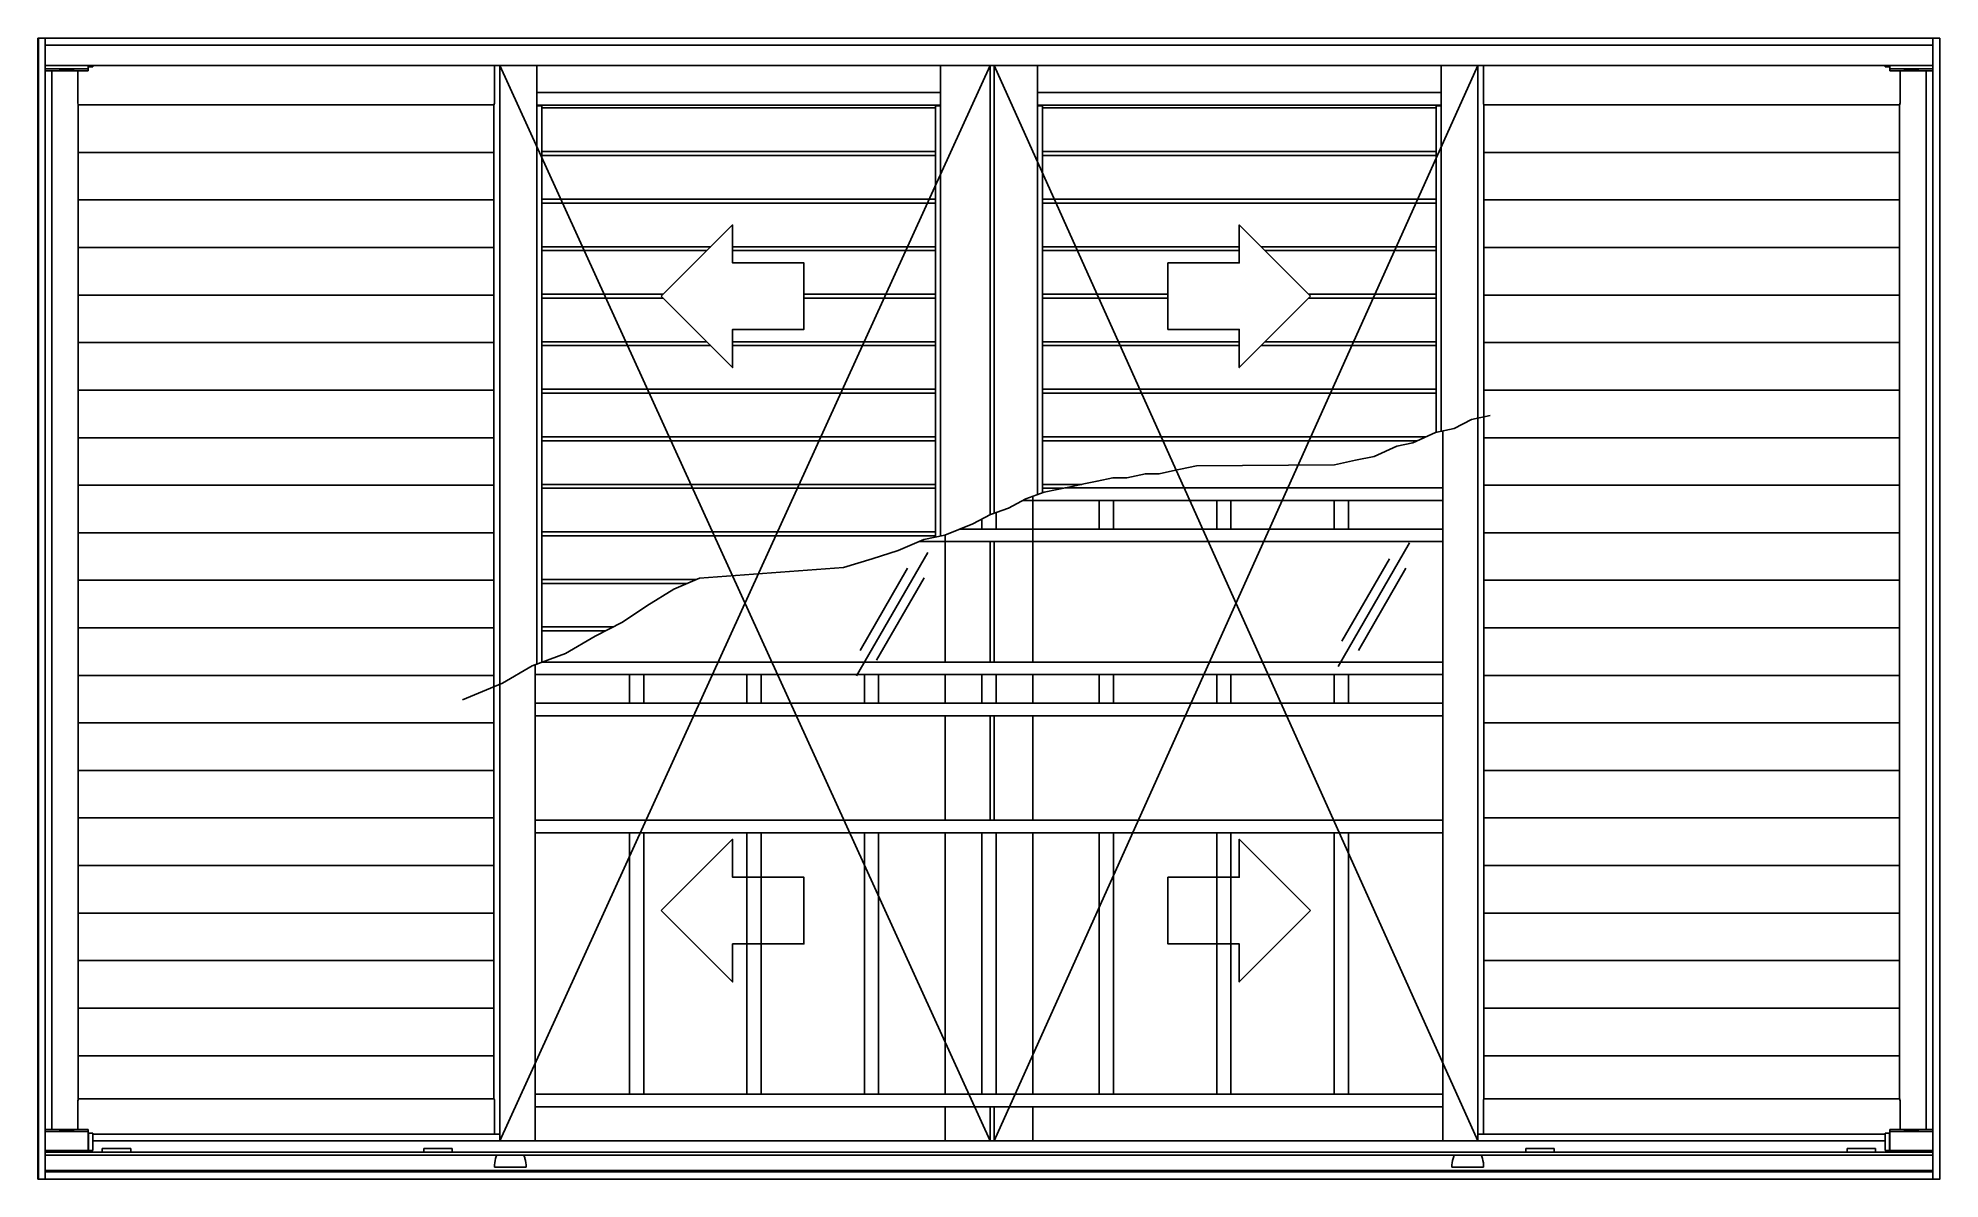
# Model space of a CAD drawing. Header units: millimetres. Extents: x 444.89 to 446.89, y 1042.67 to 1043.87.
import ezdxf

# ---------------------------------------------------------------- set-up
doc = ezdxf.new("R2010")
doc.units = ezdxf.units.MM
doc.header["$LTSCALE"] = 0.5
doc.layers.add('Gravia_Janelas', color=1, linetype='Continuous')

msp = doc.modelspace()

# ---------------------------------------------------------------- linework, layer by layer
at = {"layer": 'Gravia_Janelas'}
for p, q in [((444.8886, 1043.8746), (444.889, 1043.8746)), ((444.8886, 1043.8746), (444.8886, 1042.6746)), ((444.8958, 1043.8746), (444.889, 1043.8746)), ((444.8958, 1043.8746), (444.8962, 1043.8746)), ((444.8962, 1043.8742), (444.8962, 1043.8746)), ((446.881, 1043.8746), (444.8962, 1043.8746)), ((444.8962, 1043.8742), (444.8962, 1043.8674)), ((444.8962, 1043.867), (444.8962, 1043.8674)), ((446.881, 1043.867), (444.8962, 1043.867)), ((444.8962, 1043.867), (444.8962, 1042.6822)), ((446.881, 1043.8746), (446.881, 1043.8742)), ((446.8814, 1043.8746), (446.881, 1043.8746)), ((446.881, 1043.8674), (446.881, 1043.8742)), ((446.881, 1043.8674), (446.881, 1043.867)), ((446.881, 1043.867), (446.881, 1042.6822)), ((446.8814, 1043.8746), (446.8882, 1043.8746)), ((446.8886, 1043.8746), (446.8882, 1043.8746)), ((446.8886, 1043.8746), (446.8886, 1042.6746)), ((444.8962, 1043.8456), (446.881, 1043.8456)), ((444.8962, 1043.8422), (444.9412, 1043.8422)), ((444.8962, 1043.8402), (444.9107, 1043.8402)), ((444.9032, 1042.7267), (444.9032, 1043.8402)), ((444.9107, 1043.8408), (444.9267, 1043.8408)), ((444.9107, 1043.8402), (444.9107, 1043.8408)), ((444.9267, 1043.8408), (444.9107, 1043.8408)), ((444.9107, 1043.8408), (444.9107, 1043.8402)), ((444.9267, 1043.8402), (444.9107, 1043.8402)), ((444.9267, 1043.8408), (444.9267, 1043.8402)), ((444.9267, 1043.8408), (444.9267, 1043.8402)), ((444.9267, 1043.8402), (444.9412, 1043.8402)), ((444.9412, 1043.8422), (444.9412, 1043.8456)), ((444.9412, 1043.8442), (444.9417, 1043.8442)), ((444.9412, 1043.8402), (444.9412, 1043.8422)), ((444.9417, 1043.8456), (444.9417, 1043.8442)), ((444.9417, 1043.8442), (444.9442, 1043.8442)), ((444.9462, 1043.8442), (444.9442, 1043.8442)), ((444.9462, 1043.8442), (444.9462, 1043.8456)), ((445.3688, 1043.8456), (445.3688, 1043.8073)), ((445.3744, 1043.8456), (445.8898, 1042.7147)), ((445.3744, 1043.8456), (445.3744, 1042.7147)), ((445.413, 1043.8456), (445.413, 1043.216)), ((445.8377, 1043.3508), (445.8377, 1043.8456)), ((445.8898, 1043.3733), (445.8898, 1043.8456)), ((445.8941, 1043.8456), (445.8941, 1043.3749)), ((446.4028, 1043.8456), (445.8941, 1042.7147)), ((445.9396, 1043.8456), (445.9396, 1043.3944)), ((446.3643, 1043.4611), (446.3643, 1043.8456)), ((446.4028, 1042.7147), (446.4028, 1043.8456)), ((446.831, 1043.8456), (446.831, 1043.8442)), ((446.833, 1043.8442), (446.831, 1043.8442)), ((446.833, 1043.8442), (446.8355, 1043.8442)), ((446.8355, 1043.8456), (446.8355, 1043.8442)), ((446.8355, 1043.8442), (446.836, 1043.8442)), ((446.836, 1043.8422), (446.836, 1043.8456)), ((446.836, 1043.8402), (446.836, 1043.8422)), ((446.836, 1043.8422), (446.881, 1043.8422)), ((446.836, 1043.8402), (446.8505, 1043.8402)), ((446.8505, 1043.8408), (446.8665, 1043.8408)), ((446.8505, 1043.8402), (446.8505, 1043.8408)), ((446.8665, 1043.8408), (446.8505, 1043.8408)), ((446.8505, 1043.8408), (446.8505, 1043.8402)), ((446.8665, 1043.8402), (446.8505, 1043.8402)), ((446.8665, 1043.8408), (446.8665, 1043.8402)), ((446.8665, 1043.8408), (446.8665, 1043.8402)), ((446.8665, 1043.8402), (446.881, 1043.8402)), ((446.874, 1043.8402), (446.874, 1042.7267)), ((444.931, 1042.7588), (444.931, 1043.8045)), ((445.3681, 1042.7588), (445.3681, 1043.8045)), ((445.413, 1043.8175), (445.8377, 1043.8175)), ((445.413, 1043.804), (445.8377, 1043.804)), ((445.4183, 1043.8035), (445.413, 1043.8035)), ((445.4183, 1043.804), (445.4183, 1043.8011)), ((445.4183, 1043.8011), (445.4183, 1043.8002)), ((445.4183, 1043.8011), (445.8324, 1043.8011)), ((445.4183, 1043.7972), (445.4183, 1043.8002)), ((445.8324, 1043.8011), (445.8324, 1043.804)), ((445.8377, 1043.8035), (445.8324, 1043.8035)), ((445.8324, 1043.8002), (445.8324, 1043.8011)), ((445.8324, 1043.8002), (445.8324, 1043.7972)), ((445.9396, 1043.8175), (446.3643, 1043.8175)), ((445.9396, 1043.804), (446.3643, 1043.804)), ((445.9449, 1043.8035), (445.9396, 1043.8035)), ((445.9449, 1043.804), (445.9449, 1043.8011)), ((445.9449, 1043.8011), (445.9449, 1043.8002)), ((445.9449, 1043.8011), (446.359, 1043.8011)), ((445.9449, 1043.7972), (445.9449, 1043.8002)), ((446.359, 1043.8011), (446.359, 1043.804)), ((446.3643, 1043.8035), (446.359, 1043.8035)), ((446.359, 1043.8002), (446.359, 1043.8011)), ((446.359, 1043.8002), (446.359, 1043.7972)), ((446.4091, 1042.7588), (446.4091, 1043.8045)), ((446.8462, 1042.7588), (446.8462, 1043.8045)), ((445.4183, 1043.7972), (445.4183, 1043.6582)), ((445.8324, 1043.6582), (445.8324, 1043.7972)), ((445.9449, 1043.7972), (445.9449, 1043.6582)), ((446.359, 1043.6582), (446.359, 1043.7972)), ((444.931, 1043.7543), (445.3681, 1043.7543)), ((445.4183, 1043.7552), (445.8324, 1043.7552)), ((445.4183, 1043.7511), (445.8324, 1043.7511)), ((445.9449, 1043.7552), (446.359, 1043.7552)), ((445.9449, 1043.7511), (446.359, 1043.7511)), ((446.4091, 1043.7543), (446.8462, 1043.7543)), ((444.931, 1043.7043), (445.3681, 1043.7043)), ((445.4183, 1043.7052), (445.8324, 1043.7052)), ((445.4183, 1043.7011), (445.8324, 1043.7011)), ((445.9449, 1043.7052), (446.359, 1043.7052)), ((445.9449, 1043.7011), (446.359, 1043.7011)), ((446.4091, 1043.7043), (446.8462, 1043.7043)), ((444.931, 1043.6543), (445.3681, 1043.6543)), ((445.4183, 1043.6552), (445.4183, 1043.6582)), ((445.4183, 1043.6552), (445.4183, 1043.6511)), ((445.4183, 1043.6552), (445.5961, 1043.6552)), ((445.4183, 1043.6511), (445.4183, 1043.6502)), ((445.4183, 1043.6511), (445.592, 1043.6511)), ((445.4183, 1043.6472), (445.4183, 1043.6502)), ((445.4183, 1043.6472), (445.4183, 1043.6082)), ((445.619, 1043.6552), (445.8324, 1043.6552)), ((445.619, 1043.6511), (445.8324, 1043.6511)), ((445.8324, 1043.6582), (445.8324, 1043.6552)), ((445.8324, 1043.6511), (445.8324, 1043.6552)), ((445.8324, 1043.6502), (445.8324, 1043.6511)), ((445.8324, 1043.6502), (445.8324, 1043.6472)), ((445.8324, 1043.6082), (445.8324, 1043.6472)), ((445.9449, 1043.6552), (445.9449, 1043.6582)), ((445.9449, 1043.6552), (445.9449, 1043.6511)), ((445.9449, 1043.6552), (446.1518, 1043.6552)), ((445.9449, 1043.6511), (445.9449, 1043.6502)), ((445.9449, 1043.6511), (446.1518, 1043.6511)), ((445.9449, 1043.6472), (445.9449, 1043.6502)), ((445.9449, 1043.6472), (445.9449, 1043.6082)), ((446.1748, 1043.6552), (446.359, 1043.6552)), ((446.1789, 1043.6511), (446.359, 1043.6511)), ((446.359, 1043.6582), (446.359, 1043.6552)), ((446.359, 1043.6511), (446.359, 1043.6552)), ((446.359, 1043.6502), (446.359, 1043.6511)), ((446.359, 1043.6502), (446.359, 1043.6472)), ((446.359, 1043.6082), (446.359, 1043.6472)), ((446.4091, 1043.6543), (446.8462, 1043.6543)), ((444.931, 1043.6043), (445.3681, 1043.6043)), ((445.4183, 1043.6052), (445.4183, 1043.6082)), ((445.4183, 1043.6052), (445.4183, 1043.6011)), ((445.4183, 1043.6052), (445.5461, 1043.6052)), ((445.4183, 1043.6011), (445.4183, 1043.6002)), ((445.4183, 1043.6011), (445.5461, 1043.6011)), ((445.4183, 1043.5972), (445.4183, 1043.6002)), ((445.694, 1043.6052), (445.8324, 1043.6052)), ((445.694, 1043.6011), (445.8324, 1043.6011)), ((445.8324, 1043.6082), (445.8324, 1043.6052)), ((445.8324, 1043.6011), (445.8324, 1043.6052)), ((445.8324, 1043.6002), (445.8324, 1043.6011)), ((445.8324, 1043.6002), (445.8324, 1043.5972)), ((445.9449, 1043.6052), (445.9449, 1043.6082)), ((445.9449, 1043.6052), (445.9449, 1043.6011)), ((445.9449, 1043.6052), (446.0768, 1043.6052)), ((445.9449, 1043.6011), (445.9449, 1043.6002)), ((445.9449, 1043.6011), (446.0768, 1043.6011)), ((445.9449, 1043.5972), (445.9449, 1043.6002)), ((446.2248, 1043.6052), (446.359, 1043.6052)), ((446.2248, 1043.6011), (446.359, 1043.6011)), ((446.359, 1043.6082), (446.359, 1043.6052)), ((446.359, 1043.6011), (446.359, 1043.6052)), ((446.359, 1043.6002), (446.359, 1043.6011)), ((446.359, 1043.6002), (446.359, 1043.5972)), ((446.4091, 1043.6043), (446.8462, 1043.6043)), ((445.4183, 1043.5972), (445.4183, 1043.5582)), ((445.8324, 1043.5582), (445.8324, 1043.5972)), ((445.9449, 1043.5972), (445.9449, 1043.5582)), ((446.359, 1043.5582), (446.359, 1043.5972)), ((444.931, 1043.5543), (445.3681, 1043.5543)), ((445.4183, 1043.5552), (445.4183, 1043.5582)), ((445.4183, 1043.5552), (445.4183, 1043.5511)), ((445.4183, 1043.5552), (445.592, 1043.5552)), ((445.4183, 1043.5511), (445.4183, 1043.5502)), ((445.4183, 1043.5511), (445.5961, 1043.5511)), ((445.4183, 1043.5472), (445.4183, 1043.5502)), ((445.4183, 1043.5472), (445.4183, 1043.5082)), ((445.619, 1043.5552), (445.8324, 1043.5552)), ((445.619, 1043.5511), (445.8324, 1043.5511)), ((445.8324, 1043.5582), (445.8324, 1043.5552)), ((445.8324, 1043.5511), (445.8324, 1043.5552)), ((445.8324, 1043.5502), (445.8324, 1043.5511)), ((445.8324, 1043.5502), (445.8324, 1043.5472)), ((445.8324, 1043.5082), (445.8324, 1043.5472)), ((445.9449, 1043.5552), (445.9449, 1043.5582)), ((445.9449, 1043.5552), (445.9449, 1043.5511)), ((445.9449, 1043.5552), (446.1518, 1043.5552)), ((445.9449, 1043.5511), (445.9449, 1043.5502)), ((445.9449, 1043.5511), (446.1518, 1043.5511)), ((445.9449, 1043.5472), (445.9449, 1043.5502)), ((445.9449, 1043.5472), (445.9449, 1043.5082)), ((446.1748, 1043.5511), (446.359, 1043.5511)), ((446.1789, 1043.5552), (446.359, 1043.5552)), ((446.359, 1043.5582), (446.359, 1043.5552)), ((446.359, 1043.5511), (446.359, 1043.5552)), ((446.359, 1043.5502), (446.359, 1043.5511)), ((446.359, 1043.5502), (446.359, 1043.5472)), ((446.359, 1043.5082), (446.359, 1043.5472)), ((446.4091, 1043.5543), (446.8462, 1043.5543)), ((444.931, 1043.5043), (445.3681, 1043.5043)), ((445.4183, 1043.5052), (445.4183, 1043.5082)), ((445.4183, 1043.5052), (445.4183, 1043.5011)), ((445.4183, 1043.5052), (445.8324, 1043.5052)), ((445.4183, 1043.5011), (445.4183, 1043.5002)), ((445.4183, 1043.5011), (445.8324, 1043.5011)), ((445.4183, 1043.4972), (445.4183, 1043.5002)), ((445.8324, 1043.5082), (445.8324, 1043.5052)), ((445.8324, 1043.5011), (445.8324, 1043.5052)), ((445.8324, 1043.5002), (445.8324, 1043.5011)), ((445.8324, 1043.5002), (445.8324, 1043.4972)), ((445.9449, 1043.5052), (445.9449, 1043.5082)), ((445.9449, 1043.5052), (445.9449, 1043.5011)), ((445.9449, 1043.5052), (446.359, 1043.5052)), ((445.9449, 1043.5011), (445.9449, 1043.5002)), ((445.9449, 1043.5011), (446.359, 1043.5011)), ((445.9449, 1043.4972), (445.9449, 1043.5002)), ((446.359, 1043.5082), (446.359, 1043.5052)), ((446.359, 1043.5011), (446.359, 1043.5052)), ((446.359, 1043.5002), (446.359, 1043.5011)), ((446.359, 1043.5002), (446.359, 1043.4972)), ((446.4091, 1043.5043), (446.8462, 1043.5043)), ((445.4183, 1043.4972), (445.4183, 1043.4582)), ((445.8324, 1043.4582), (445.8324, 1043.4972)), ((445.9449, 1043.4972), (445.9449, 1043.4582)), ((446.359, 1043.46), (446.359, 1043.4972)), ((446.3659, 1043.4614), (446.3659, 1042.7608)), ((444.931, 1043.4543), (445.3681, 1043.4543)), ((445.4183, 1043.4552), (445.4183, 1043.4582)), ((445.4183, 1043.4552), (445.4183, 1043.4511)), ((445.4183, 1043.4552), (445.8324, 1043.4552)), ((445.4183, 1043.4511), (445.4183, 1043.4502)), ((445.4183, 1043.4511), (445.8324, 1043.4511)), ((445.4183, 1043.4472), (445.4183, 1043.4502)), ((445.4183, 1043.4472), (445.4183, 1043.4082)), ((445.8324, 1043.4582), (445.8324, 1043.4552)), ((445.8324, 1043.4511), (445.8324, 1043.4552)), ((445.8324, 1043.4502), (445.8324, 1043.4511)), ((445.8324, 1043.4502), (445.8324, 1043.4472)), ((445.8324, 1043.4082), (445.8324, 1043.4472)), ((445.9449, 1043.4552), (445.9449, 1043.4582)), ((445.9449, 1043.4552), (445.9449, 1043.4511)), ((445.9449, 1043.4552), (446.348, 1043.4552)), ((445.9449, 1043.4511), (445.9449, 1043.4502)), ((445.9449, 1043.4511), (446.339, 1043.4511)), ((445.9449, 1043.4472), (445.9449, 1043.4502)), ((445.9449, 1043.4472), (445.9449, 1043.4082)), ((446.4091, 1043.4543), (446.8462, 1043.4543)), ((444.931, 1043.4043), (445.3681, 1043.4043)), ((445.4183, 1043.4052), (445.4183, 1043.4082)), ((445.4183, 1043.4052), (445.4183, 1043.4011)), ((445.4183, 1043.4052), (445.8324, 1043.4052)), ((445.4183, 1043.4011), (445.4183, 1043.4002)), ((445.4183, 1043.4011), (445.8324, 1043.4011)), ((445.4183, 1043.3972), (445.4183, 1043.4002)), ((445.8324, 1043.4082), (445.8324, 1043.4052)), ((445.8324, 1043.4011), (445.8324, 1043.4052)), ((445.8324, 1043.4002), (445.8324, 1043.4011)), ((445.8324, 1043.4002), (445.8324, 1043.3972)), ((445.9449, 1043.4052), (445.9449, 1043.4082)), ((445.9449, 1043.4052), (445.9449, 1043.4011)), ((445.9449, 1043.4052), (445.9862, 1043.4052)), ((445.9449, 1043.4011), (445.9449, 1043.4002)), ((445.9449, 1043.4011), (445.9666, 1043.4011)), ((445.9449, 1043.3972), (445.9449, 1043.4002)), ((445.9683, 1043.4014), (446.3659, 1043.4014)), ((446.4091, 1043.4043), (446.8462, 1043.4043)), ((445.4183, 1043.3972), (445.4183, 1043.3582)), ((445.8324, 1043.3582), (445.8324, 1043.3972)), ((445.9242, 1043.3882), (446.3659, 1043.3882)), ((445.9348, 1043.3927), (445.9348, 1043.2183)), ((445.9449, 1043.3972), (445.9449, 1043.3963)), ((446.0046, 1043.3582), (446.0046, 1043.3882)), ((446.0196, 1043.3882), (446.0196, 1043.3582)), ((446.1281, 1043.3582), (446.1281, 1043.3882)), ((446.1431, 1043.3882), (446.1431, 1043.3582)), ((446.2516, 1043.3582), (446.2516, 1043.3882)), ((446.2666, 1043.3882), (446.2666, 1043.3582)), ((445.8811, 1043.3582), (445.8811, 1043.3687)), ((445.8961, 1043.3756), (445.8961, 1043.3582)), ((444.931, 1043.3543), (445.3681, 1043.3543)), ((445.4183, 1043.3552), (445.4183, 1043.3582)), ((445.4183, 1043.3552), (445.4183, 1043.3511)), ((445.4183, 1043.3552), (445.8324, 1043.3552)), ((445.4183, 1043.3511), (445.4183, 1043.3502)), ((445.4183, 1043.3511), (445.8324, 1043.3511)), ((445.4183, 1043.3472), (445.4183, 1043.3502)), ((445.4183, 1043.3472), (445.4183, 1043.3082)), ((446.3659, 1043.345), (445.8152, 1043.345)), ((445.8324, 1043.3582), (445.8324, 1043.3552)), ((445.8324, 1043.3511), (445.8324, 1043.3552)), ((445.8324, 1043.3502), (445.8324, 1043.3511)), ((445.8324, 1043.3502), (445.8324, 1043.3497)), ((445.8424, 1043.2183), (445.8424, 1043.3518)), ((446.3659, 1043.3582), (445.8583, 1043.3582)), ((445.8898, 1043.2183), (445.8898, 1043.345)), ((445.8941, 1043.345), (445.8941, 1043.2183)), ((446.2559, 1043.2137), (446.3309, 1043.3436)), ((446.4091, 1043.3543), (446.8462, 1043.3543)), ((445.7493, 1043.2037), (445.8243, 1043.3336)), ((446.2597, 1043.2404), (446.3097, 1043.327)), ((444.931, 1043.3043), (445.3681, 1043.3043)), ((445.4183, 1043.3052), (445.4183, 1043.3082)), ((445.4183, 1043.3052), (445.4183, 1043.3011)), ((445.4183, 1043.3052), (445.5813, 1043.3052)), ((445.4183, 1043.3011), (445.4183, 1043.3002)), ((445.4183, 1043.3011), (445.5717, 1043.3011)), ((445.4183, 1043.2972), (445.4183, 1043.3002)), ((445.7531, 1043.2303), (445.8031, 1043.3169)), ((445.7704, 1043.2203), (445.8204, 1043.3069)), ((446.2771, 1043.2304), (446.3271, 1043.317)), ((446.4091, 1043.3043), (446.8462, 1043.3043)), ((445.4183, 1043.2972), (445.4183, 1043.2582)), ((444.931, 1043.2543), (445.3681, 1043.2543)), ((445.4183, 1043.2552), (445.4183, 1043.2582)), ((445.4183, 1043.2552), (445.4183, 1043.2511)), ((445.4183, 1043.2552), (445.4934, 1043.2552)), ((445.4183, 1043.2511), (445.4183, 1043.2502)), ((445.4183, 1043.2511), (445.4854, 1043.2511)), ((445.4183, 1043.2472), (445.4183, 1043.2502)), ((445.4183, 1043.2472), (445.4183, 1043.2179)), ((446.4091, 1043.2543), (446.8462, 1043.2543)), ((444.931, 1043.2043), (445.3681, 1043.2043)), ((445.4113, 1042.7608), (445.4113, 1043.2153)), ((445.4113, 1043.2051), (446.3659, 1043.2051)), ((445.4194, 1043.2183), (446.3659, 1043.2183)), ((445.5106, 1043.1751), (445.5106, 1043.2051)), ((445.5256, 1043.2051), (445.5256, 1043.1751)), ((445.6341, 1043.1751), (445.6341, 1043.2051)), ((445.6491, 1043.2051), (445.6491, 1043.1751)), ((445.7576, 1043.1751), (445.7576, 1043.2051)), ((445.7726, 1043.2051), (445.7726, 1043.1751)), ((445.8424, 1043.1751), (445.8424, 1043.2051)), ((445.8811, 1043.1751), (445.8811, 1043.2051)), ((445.8961, 1043.2051), (445.8961, 1043.1751)), ((445.9348, 1043.2051), (445.9348, 1043.1751)), ((446.0046, 1043.1751), (446.0046, 1043.2051)), ((446.0196, 1043.2051), (446.0196, 1043.1751)), ((446.1281, 1043.1751), (446.1281, 1043.2051)), ((446.1431, 1043.2051), (446.1431, 1043.1751)), ((446.2516, 1043.1751), (446.2516, 1043.2051)), ((446.2666, 1043.2051), (446.2666, 1043.1751)), ((446.4091, 1043.2043), (446.8462, 1043.2043)), ((446.3659, 1043.1751), (445.4113, 1043.1751)), ((446.3659, 1043.1619), (445.4113, 1043.1619)), ((445.8424, 1043.0519), (445.8424, 1043.1619)), ((445.8898, 1043.0519), (445.8898, 1043.1619)), ((445.8941, 1043.1619), (445.8941, 1043.0519)), ((445.9348, 1043.1619), (445.9348, 1043.0519)), ((444.931, 1043.1543), (445.3681, 1043.1543)), ((446.4091, 1043.1543), (446.8462, 1043.1543)), ((444.931, 1043.1043), (445.3681, 1043.1043)), ((446.4091, 1043.1043), (446.8462, 1043.1043)), ((444.931, 1043.0543), (445.3681, 1043.0543)), ((445.4113, 1043.0519), (446.3659, 1043.0519)), ((446.4091, 1043.0543), (446.8462, 1043.0543)), ((445.4113, 1043.0387), (446.3659, 1043.0387)), ((445.5106, 1042.7637), (445.5106, 1043.0387)), ((445.5256, 1043.0387), (445.5256, 1042.7637)), ((445.6341, 1042.7637), (445.6341, 1043.0387)), ((445.6491, 1043.0387), (445.6491, 1042.7637)), ((445.7576, 1042.7637), (445.7576, 1043.0387)), ((445.7726, 1043.0387), (445.7726, 1042.7637)), ((445.8424, 1042.7637), (445.8424, 1043.0387)), ((445.8811, 1042.7637), (445.8811, 1043.0387)), ((445.8961, 1043.0387), (445.8961, 1042.7637)), ((445.9348, 1043.0387), (445.9348, 1042.7637)), ((446.0046, 1042.7637), (446.0046, 1043.0387)), ((446.0196, 1043.0387), (446.0196, 1042.7637)), ((446.1281, 1042.7637), (446.1281, 1043.0387)), ((446.1431, 1043.0387), (446.1431, 1042.7637)), ((446.2516, 1042.7637), (446.2516, 1043.0387)), ((446.2666, 1043.0387), (446.2666, 1042.7637)), ((444.931, 1043.0043), (445.3681, 1043.0043)), ((446.4091, 1043.0043), (446.8462, 1043.0043)), ((444.931, 1042.9543), (445.3681, 1042.9543)), ((446.4091, 1042.9543), (446.8462, 1042.9543)), ((444.931, 1042.9043), (445.3681, 1042.9043)), ((446.4091, 1042.9043), (446.8462, 1042.9043)), ((444.931, 1042.8543), (445.3681, 1042.8543)), ((446.4091, 1042.8543), (446.8462, 1042.8543)), ((444.931, 1042.8043), (445.3681, 1042.8043)), ((446.4091, 1042.8043), (446.8462, 1042.8043)), ((446.3659, 1042.7637), (445.4113, 1042.7637)), ((445.4113, 1042.7605), (445.4113, 1042.7608)), ((445.4113, 1042.7605), (445.4113, 1042.7505)), ((446.3659, 1042.7608), (446.3659, 1042.7605)), ((446.3659, 1042.7505), (446.3659, 1042.7605)), ((445.4113, 1042.7498), (445.4113, 1042.7505)), ((446.3659, 1042.7505), (445.4113, 1042.7505)), ((445.4113, 1042.7147), (445.4113, 1042.7498)), ((445.8424, 1042.7505), (445.8424, 1042.7498)), ((445.8424, 1042.7505), (445.8424, 1042.7505)), ((445.8424, 1042.7147), (445.8424, 1042.7498)), ((445.8898, 1042.7147), (445.8898, 1042.7505)), ((445.8941, 1042.7505), (445.8941, 1042.7147)), ((445.9348, 1042.7498), (445.9348, 1042.7505)), ((445.9348, 1042.7505), (445.9348, 1042.7505)), ((445.9348, 1042.7498), (445.9348, 1042.7147)), ((446.3659, 1042.7505), (446.3659, 1042.7498)), ((446.3659, 1042.7498), (446.3659, 1042.7147)), ((444.9107, 1042.7267), (444.8962, 1042.7267)), ((444.9412, 1042.7247), (444.8962, 1042.7247)), ((444.9107, 1042.7262), (444.9107, 1042.7267)), ((444.9107, 1042.7267), (444.9267, 1042.7267)), ((444.9107, 1042.7262), (444.9107, 1042.7267)), ((444.9267, 1042.7262), (444.9107, 1042.7262)), ((444.9107, 1042.7262), (444.9267, 1042.7262)), ((444.9412, 1042.7267), (444.9267, 1042.7267)), ((444.9267, 1042.7267), (444.9267, 1042.7262)), ((444.9267, 1042.7262), (444.9267, 1042.7267)), ((444.9412, 1042.7267), (444.9412, 1042.7247)), ((444.9412, 1042.7247), (444.9412, 1042.7047)), ((444.9417, 1042.7227), (444.9412, 1042.7227)), ((444.9442, 1042.7227), (444.9417, 1042.7227)), ((444.9417, 1042.7047), (444.9417, 1042.7227)), ((444.9442, 1042.7227), (444.9462, 1042.7227)), ((444.9462, 1042.7047), (444.9462, 1042.7227)), ((444.9462, 1042.7217), (445.3744, 1042.7217)), ((446.4028, 1042.7217), (446.831, 1042.7217)), ((446.831, 1042.7227), (446.831, 1042.7047)), ((446.831, 1042.7227), (446.833, 1042.7227)), ((446.8355, 1042.7227), (446.833, 1042.7227)), ((446.836, 1042.7227), (446.8355, 1042.7227)), ((446.8355, 1042.7047), (446.8355, 1042.7227)), ((446.836, 1042.7267), (446.836, 1042.7247)), ((446.8505, 1042.7267), (446.836, 1042.7267)), ((446.836, 1042.7247), (446.836, 1042.7047)), ((446.881, 1042.7247), (446.836, 1042.7247)), ((446.8505, 1042.7262), (446.8505, 1042.7267)), ((446.8505, 1042.7267), (446.8665, 1042.7267)), ((446.8505, 1042.7262), (446.8505, 1042.7267)), ((446.8665, 1042.7262), (446.8505, 1042.7262)), ((446.8505, 1042.7262), (446.8665, 1042.7262)), ((446.881, 1042.7267), (446.8665, 1042.7267)), ((446.8665, 1042.7267), (446.8665, 1042.7262)), ((446.8665, 1042.7262), (446.8665, 1042.7267)), ((444.9412, 1042.7047), (444.8962, 1042.7047)), ((446.881, 1042.7027), (444.8962, 1042.7027)), ((444.9412, 1042.7047), (444.9417, 1042.7047)), ((444.9417, 1042.7047), (444.9442, 1042.7047)), ((444.9462, 1042.7047), (444.9442, 1042.7047)), ((445.376, 1042.7147), (444.9462, 1042.7147)), ((444.9562, 1042.7067), (444.9862, 1042.7067)), ((444.9562, 1042.7031), (444.9562, 1042.7067)), ((444.9562, 1042.7027), (444.9562, 1042.7031)), ((444.9862, 1042.7067), (444.9862, 1042.7031)), ((444.9862, 1042.7031), (444.9862, 1042.7027)), ((445.2942, 1042.7067), (445.3242, 1042.7067)), ((445.2942, 1042.7031), (445.2942, 1042.7067)), ((445.2942, 1042.7027), (445.2942, 1042.7031)), ((445.3242, 1042.7067), (445.3242, 1042.7031)), ((445.3242, 1042.7031), (445.3242, 1042.7027)), ((445.376, 1042.7147), (445.3967, 1042.7147)), ((445.3967, 1042.7147), (445.3971, 1042.7147)), ((445.3986, 1042.7147), (445.3971, 1042.7147)), ((445.3986, 1042.7147), (445.4115, 1042.7147)), ((445.413, 1042.7147), (445.4115, 1042.7147)), ((445.413, 1042.7147), (445.8377, 1042.7147)), ((445.8392, 1042.7147), (445.8377, 1042.7147)), ((445.8392, 1042.7147), (445.8521, 1042.7147)), ((445.8536, 1042.7147), (445.8521, 1042.7147)), ((445.8536, 1042.7147), (445.854, 1042.7147)), ((445.854, 1042.7147), (445.8803, 1042.7147)), ((445.8803, 1042.7147), (445.8809, 1042.7147)), ((445.8832, 1042.7147), (445.8809, 1042.7147)), ((445.8832, 1042.7147), (445.8887, 1042.7147)), ((445.8898, 1042.7147), (445.8887, 1042.7147)), ((445.8898, 1042.7147), (445.8937, 1042.7147)), ((445.8937, 1042.7147), (445.8941, 1042.7147)), ((445.8956, 1042.7147), (445.8941, 1042.7147)), ((445.8956, 1042.7147), (445.9233, 1042.7147)), ((445.9233, 1042.7147), (445.9237, 1042.7147)), ((445.9252, 1042.7147), (445.9237, 1042.7147)), ((445.9252, 1042.7147), (445.9381, 1042.7147)), ((445.9396, 1042.7147), (445.9381, 1042.7147)), ((445.9396, 1042.7147), (446.3643, 1042.7147)), ((446.3658, 1042.7147), (446.3643, 1042.7147)), ((446.3658, 1042.7147), (446.3787, 1042.7147)), ((446.3802, 1042.7147), (446.3787, 1042.7147)), ((446.3802, 1042.7147), (446.3806, 1042.7147)), ((446.3806, 1042.7147), (446.4013, 1042.7147)), ((446.831, 1042.7147), (446.4013, 1042.7147)), ((446.453, 1042.7067), (446.483, 1042.7067)), ((446.453, 1042.7031), (446.453, 1042.7067)), ((446.453, 1042.7027), (446.453, 1042.7031)), ((446.483, 1042.7067), (446.483, 1042.7031)), ((446.483, 1042.7031), (446.483, 1042.7027)), ((446.791, 1042.7067), (446.821, 1042.7067)), ((446.791, 1042.7031), (446.791, 1042.7067)), ((446.791, 1042.7027), (446.791, 1042.7031)), ((446.821, 1042.7067), (446.821, 1042.7031)), ((446.821, 1042.7031), (446.821, 1042.7027)), ((446.833, 1042.7047), (446.831, 1042.7047)), ((446.833, 1042.7047), (446.8355, 1042.7047)), ((446.8355, 1042.7047), (446.836, 1042.7047)), ((446.881, 1042.7047), (446.836, 1042.7047)), ((444.8962, 1042.6998), (446.881, 1042.6998)), ((446.881, 1042.6837), (444.8962, 1042.6837)), ((446.881, 1042.6822), (444.8962, 1042.6822)), ((444.8962, 1042.6818), (444.8962, 1042.6822)), ((444.8962, 1042.6818), (444.8962, 1042.675)), ((445.3698, 1042.6872), (445.3685, 1042.6872)), ((445.3698, 1042.6872), (445.3711, 1042.6872)), ((445.3994, 1042.6872), (445.3711, 1042.6872)), ((445.3994, 1042.6872), (445.4007, 1042.6872)), ((445.402, 1042.6872), (445.4007, 1042.6872)), ((446.3766, 1042.6872), (446.3753, 1042.6872)), ((446.3766, 1042.6872), (446.3779, 1042.6872)), ((446.4062, 1042.6872), (446.3779, 1042.6872)), ((446.4062, 1042.6872), (446.4075, 1042.6872)), ((446.4088, 1042.6872), (446.4075, 1042.6872)), ((446.881, 1042.6822), (446.881, 1042.6818)), ((446.881, 1042.675), (446.881, 1042.6818)), ((444.889, 1042.6746), (444.8886, 1042.6746)), ((444.889, 1042.6746), (444.8958, 1042.6746)), ((444.8962, 1042.6746), (444.8958, 1042.6746)), ((444.8962, 1042.6746), (444.8962, 1042.675)), ((446.881, 1042.6746), (444.8962, 1042.6746)), ((446.881, 1042.675), (446.881, 1042.6746)), ((446.881, 1042.6746), (446.8814, 1042.6746)), ((446.8882, 1042.6746), (446.8814, 1042.6746)), ((446.8882, 1042.6746), (446.8886, 1042.6746))]:
    msp.add_line(p, q, dxfattribs=at)
at = {"layer": 'Gravia_Janelas', "color": 2}
msp.add_lwpolyline([(446.8886, 1043.8746), (444.889, 1043.8746), (444.889, 1042.6746), (446.8886, 1042.6746)], close=True, dxfattribs=at)
at = {"layer": 'Gravia_Janelas', "flags": 128}
for points in [[(445.3688, 1043.8073), (445.3688, 1043.8063), (445.3684, 1043.805), (445.3683, 1043.8049), (445.3683, 1043.8049), (445.3683, 1043.8049), (445.3683, 1043.8048), (445.3683, 1043.8048), (445.3683, 1043.8047), (445.3683, 1043.8047), (445.3682, 1043.8047), (445.3682, 1043.8046), (445.3682, 1043.8046), (445.3682, 1043.8046), (445.3682, 1043.8045), (444.931, 1043.8045), (444.9304, 1043.8065), (444.9304, 1043.8402)], [(446.8469, 1043.8402), (446.8469, 1043.8065), (446.8466, 1043.8055), (446.8466, 1043.8054), (446.8466, 1043.8054), (446.8466, 1043.8053), (446.8466, 1043.8053), (446.8465, 1043.8052), (446.8465, 1043.8052), (446.8465, 1043.8051), (446.8465, 1043.8051), (446.8465, 1043.8051), (446.8465, 1043.805), (446.8465, 1043.805), (446.8463, 1043.8045), (446.4091, 1043.8045), (446.4091, 1043.8046), (446.4091, 1043.8046), (446.4091, 1043.8046), (446.409, 1043.8047), (446.409, 1043.8047), (446.409, 1043.8047), (446.409, 1043.8048), (446.409, 1043.8048), (446.409, 1043.8049), (446.409, 1043.8049), (446.409, 1043.8049), (446.4089, 1043.805), (446.4089, 1043.805), (446.4089, 1043.8051), (446.4089, 1043.8051), (446.4089, 1043.8051), (446.4089, 1043.8052), (446.4088, 1043.8052), (446.4088, 1043.8053), (446.4088, 1043.8053), (446.4088, 1043.8054), (446.4088, 1043.8054), (446.4088, 1043.8055), (446.4085, 1043.8065), (446.4085, 1043.8456)], [(444.9304, 1042.7267), (444.9304, 1042.7569), (444.9307, 1042.7579), (444.9307, 1042.758), (444.9307, 1042.758), (444.9307, 1042.7581), (444.9307, 1042.7581), (444.9307, 1042.7582), (444.9308, 1042.7582), (444.9308, 1042.7582), (444.9308, 1042.7583), (444.9308, 1042.7583), (444.9308, 1042.7584), (444.9308, 1042.7584), (444.9309, 1042.7585), (444.9309, 1042.7585), (444.9309, 1042.7585), (444.9309, 1042.7586), (444.9309, 1042.7586), (444.9309, 1042.7586), (444.9309, 1042.7587), (444.9309, 1042.7587), (444.931, 1042.7587), (444.931, 1042.7588), (444.931, 1042.7588), (444.931, 1042.7588), (445.3682, 1042.7588), (445.3683, 1042.7586), (445.3683, 1042.7586), (445.3683, 1042.7585), (445.3683, 1042.7585), (445.3683, 1042.7585), (445.3684, 1042.7584), (445.3684, 1042.7584), (445.3684, 1042.7583), (445.3684, 1042.7583), (445.3684, 1042.7582), (445.3684, 1042.7582), (445.3684, 1042.7582), (445.3685, 1042.7581), (445.3685, 1042.7581), (445.3685, 1042.758), (445.3685, 1042.758), (445.3685, 1042.7579), (445.3688, 1042.7569), (445.3688, 1042.7217)], [(446.8469, 1042.7267), (446.8469, 1042.7569), (446.8466, 1042.7579), (446.8466, 1042.758), (446.8466, 1042.758), (446.8466, 1042.7581), (446.8466, 1042.7581), (446.8465, 1042.7582), (446.8465, 1042.7582), (446.8465, 1042.7582), (446.8465, 1042.7583), (446.8465, 1042.7583), (446.8465, 1042.7584), (446.8465, 1042.7584), (446.8464, 1042.7585), (446.8464, 1042.7585), (446.8464, 1042.7585), (446.8464, 1042.7586), (446.8464, 1042.7586), (446.8464, 1042.7586), (446.8464, 1042.7587), (446.8463, 1042.7587), (446.8463, 1042.7587), (446.8463, 1042.7588), (446.8463, 1042.7588), (446.8463, 1042.7588), (446.4091, 1042.7588), (446.409, 1042.7585), (446.4089, 1042.7584), (446.4089, 1042.7584), (446.4089, 1042.7583), (446.4089, 1042.7583), (446.4089, 1042.7582), (446.4089, 1042.7582), (446.4088, 1042.7582), (446.4088, 1042.7581), (446.4088, 1042.7581), (446.4088, 1042.758), (446.4088, 1042.758), (446.4088, 1042.7579), (446.4085, 1042.7569), (446.4085, 1042.7217)], [(445.3705, 1042.6984), (445.3705, 1042.6984), (445.3705, 1042.6984), (445.3705, 1042.6984), (445.3705, 1042.6984), (445.3705, 1042.6984), (445.3705, 1042.6984), (445.3705, 1042.6985), (445.3705, 1042.6985), (445.3705, 1042.6985), (445.3705, 1042.6985), (445.3705, 1042.6985), (445.3705, 1042.6985), (445.3705, 1042.6985), (445.3706, 1042.6985), (445.3706, 1042.6985), (445.3706, 1042.6986), (445.3706, 1042.6986), (445.3706, 1042.6986), (445.3706, 1042.6986), (445.3706, 1042.6986), (445.3706, 1042.6986), (445.3706, 1042.6986), (445.3706, 1042.6986), (445.3706, 1042.6986)], [(445.3706, 1042.6986), (445.3706, 1042.6987), (445.3706, 1042.6988), (445.3707, 1042.6988), (445.3707, 1042.6989), (445.3707, 1042.699), (445.3708, 1042.699), (445.3708, 1042.6991), (445.3709, 1042.6991), (445.3709, 1042.6992), (445.3709, 1042.6992), (445.371, 1042.6993), (445.371, 1042.6993), (445.371, 1042.6994), (445.3711, 1042.6994), (445.3711, 1042.6995), (445.3712, 1042.6995), (445.3712, 1042.6996), (445.3712, 1042.6996), (445.3713, 1042.6996), (445.3713, 1042.6997), (445.3714, 1042.6997), (445.3714, 1042.6997), (445.3715, 1042.6998), (445.3715, 1042.6998)], [(445.399, 1042.6998), (445.399, 1042.6998), (445.3991, 1042.6997), (445.3991, 1042.6997), (445.3992, 1042.6997), (445.3992, 1042.6996), (445.3992, 1042.6996), (445.3993, 1042.6996), (445.3993, 1042.6995), (445.3994, 1042.6995), (445.3994, 1042.6994), (445.3994, 1042.6994), (445.3995, 1042.6993), (445.3995, 1042.6993), (445.3996, 1042.6992), (445.3996, 1042.6992), (445.3996, 1042.6991), (445.3997, 1042.6991), (445.3997, 1042.699), (445.3997, 1042.699), (445.3998, 1042.6989), (445.3998, 1042.6988), (445.3998, 1042.6988), (445.3999, 1042.6987), (445.3999, 1042.6986)], [(445.3999, 1042.6986), (445.3999, 1042.6986), (445.3999, 1042.6986), (445.3999, 1042.6986), (445.3999, 1042.6986), (445.3999, 1042.6986), (445.3999, 1042.6986), (445.3999, 1042.6986), (445.3999, 1042.6986), (445.3999, 1042.6985), (445.3999, 1042.6985), (445.3999, 1042.6985), (445.3999, 1042.6985), (445.4, 1042.6985), (445.4, 1042.6985), (445.4, 1042.6985), (445.4, 1042.6985), (445.4, 1042.6985), (445.4, 1042.6984), (445.4, 1042.6984), (445.4, 1042.6984), (445.4, 1042.6984), (445.4, 1042.6984), (445.4, 1042.6984), (445.4, 1042.6984)], [(446.3773, 1042.6984), (446.3773, 1042.6984), (446.3773, 1042.6984), (446.3773, 1042.6984), (446.3773, 1042.6984), (446.3773, 1042.6984), (446.3773, 1042.6984), (446.3773, 1042.6985), (446.3773, 1042.6985), (446.3773, 1042.6985), (446.3773, 1042.6985), (446.3773, 1042.6985), (446.3773, 1042.6985), (446.3773, 1042.6985), (446.3774, 1042.6985), (446.3774, 1042.6985), (446.3774, 1042.6986), (446.3774, 1042.6986), (446.3774, 1042.6986), (446.3774, 1042.6986), (446.3774, 1042.6986), (446.3774, 1042.6986), (446.3774, 1042.6986), (446.3774, 1042.6986), (446.3774, 1042.6986)], [(446.3774, 1042.6986), (446.3774, 1042.6987), (446.3774, 1042.6988), (446.3775, 1042.6988), (446.3775, 1042.6989), (446.3775, 1042.699), (446.3776, 1042.699), (446.3776, 1042.6991), (446.3777, 1042.6991), (446.3777, 1042.6992), (446.3777, 1042.6992), (446.3778, 1042.6993), (446.3778, 1042.6993), (446.3778, 1042.6994), (446.3779, 1042.6994), (446.3779, 1042.6995), (446.378, 1042.6995), (446.378, 1042.6996), (446.378, 1042.6996), (446.3781, 1042.6996), (446.3781, 1042.6997), (446.3782, 1042.6997), (446.3782, 1042.6997), (446.3783, 1042.6998), (446.3783, 1042.6998)], [(446.4058, 1042.6998), (446.4058, 1042.6998), (446.4059, 1042.6997), (446.4059, 1042.6997), (446.406, 1042.6997), (446.406, 1042.6996), (446.406, 1042.6996), (446.4061, 1042.6996), (446.4061, 1042.6995), (446.4062, 1042.6995), (446.4062, 1042.6994), (446.4062, 1042.6994), (446.4063, 1042.6993), (446.4063, 1042.6993), (446.4064, 1042.6992), (446.4064, 1042.6992), (446.4064, 1042.6991), (446.4065, 1042.6991), (446.4065, 1042.699), (446.4065, 1042.699), (446.4066, 1042.6989), (446.4066, 1042.6988), (446.4066, 1042.6988), (446.4067, 1042.6987), (446.4067, 1042.6986)], [(446.4067, 1042.6986), (446.4067, 1042.6986), (446.4067, 1042.6986), (446.4067, 1042.6986), (446.4067, 1042.6986), (446.4067, 1042.6986), (446.4067, 1042.6986), (446.4067, 1042.6986), (446.4067, 1042.6986), (446.4067, 1042.6985), (446.4067, 1042.6985), (446.4067, 1042.6985), (446.4067, 1042.6985), (446.4068, 1042.6985), (446.4068, 1042.6985), (446.4068, 1042.6985), (446.4068, 1042.6985), (446.4068, 1042.6985), (446.4068, 1042.6984), (446.4068, 1042.6984), (446.4068, 1042.6984), (446.4068, 1042.6984), (446.4068, 1042.6984), (446.4068, 1042.6984), (446.4068, 1042.6984)]]:
    msp.add_lwpolyline(points, dxfattribs=at)
at = {"layer": 'Gravia_Janelas'}
for points in [[(445.3744, 1042.7147), (445.8898, 1043.8456)], [(445.8941, 1043.8456), (446.4028, 1042.7147)], [(445.3351, 1043.1786), (445.3476, 1043.184), (445.3771, 1043.196), (445.4082, 1043.2142), (445.4433, 1043.2274), (445.4745, 1043.2455), (445.5034, 1043.2603), (445.529, 1043.2773), (445.5574, 1043.2949), (445.5841, 1043.3064), (445.7358, 1043.3178), (445.7659, 1043.327), (445.7933, 1043.3356), (445.82, 1043.3471), (445.8423, 1043.3517), (445.8718, 1043.3638), (445.8902, 1043.3734), (445.9091, 1043.3803), (445.9275, 1043.39), (445.9465, 1043.3969), (445.9604, 1043.3998), (445.9744, 1043.4027), (445.9883, 1043.4056), (446.0023, 1043.4086), (446.019, 1043.4121), (446.0335, 1043.4122), (446.0531, 1043.4163), (446.0676, 1043.4164), (446.0816, 1043.4193), (446.1067, 1043.4246), (446.2518, 1043.4259), (446.2741, 1043.4306), (446.2936, 1043.4346), (446.3176, 1043.4455), (446.3343, 1043.449), (446.3583, 1043.4598), (446.3778, 1043.4639), (446.3962, 1043.4736), (446.4157, 1043.4777)]]:
    msp.add_lwpolyline(points, dxfattribs=at)
for points in [[(445.544, 1043.6031), (445.619, 1043.5281), (445.619, 1043.5681), (445.694, 1043.5681), (445.694, 1043.6381), (445.619, 1043.6381), (445.619, 1043.6781), (445.544, 1043.6031)], [(446.2268, 1043.6031), (446.1518, 1043.5281), (446.1518, 1043.5681), (446.0768, 1043.5681), (446.0768, 1043.6381), (446.1518, 1043.6381), (446.1518, 1043.6781), (446.2268, 1043.6031)], [(445.544, 1042.9569), (445.619, 1043.0319), (445.619, 1042.9919), (445.694, 1042.9919), (445.694, 1042.9219), (445.619, 1042.9219), (445.619, 1042.8819), (445.544, 1042.9569)], [(446.2268, 1042.9569), (446.1518, 1043.0319), (446.1518, 1042.9919), (446.0768, 1042.9919), (446.0768, 1042.9219), (446.1518, 1042.9219), (446.1518, 1042.8819), (446.2268, 1042.9569)]]:
    msp.add_lwpolyline(points, close=True, dxfattribs=at)
for centre, start, end in [((445.4005, 1042.6872), 163.6817, 180), ((445.4005, 1042.6872), 159.6191, 163.6817), ((445.37, 1042.6872), 16.3183, 20.3809), ((445.37, 1042.6872), 0, 16.3183), ((446.4073, 1042.6872), 163.6817, 180), ((446.4073, 1042.6872), 159.6191, 163.6817), ((446.3768, 1042.6872), 16.3183, 20.3809), ((446.3768, 1042.6872), 0, 16.3183)]:
    msp.add_arc(centre, 0.032, start, end, dxfattribs=at)

doc.saveas('drawing.dxf')
